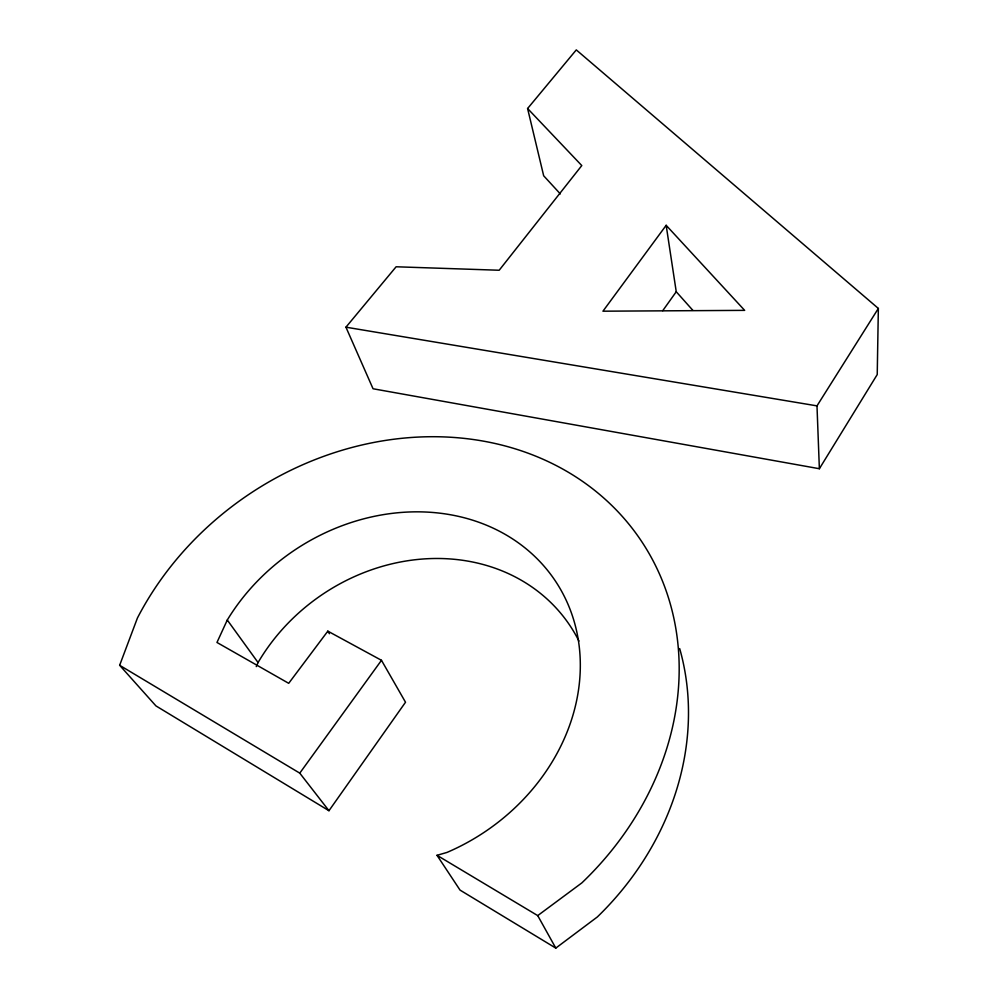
<?xml version="1.0" encoding="UTF-8"?>
<svg xmlns="http://www.w3.org/2000/svg" width="998" height="998" viewBox="0 0 998 998"><rect width="100%" height="100%" fill="white"/><g stroke="black" fill="none" stroke-linecap="round" stroke-linejoin="round"><path stroke-width="1.5" d="M878.352 308.432L877.23 374.562L819.37 468.723L373.04 388.758L345.944 327.182L396.119 266.778L499.187 270.246L581.784 165.568L527.593 108.52L576.283 49.9L878.352 308.432L816.988 405.874L819.37 468.723M119.648 665.292L137.45 617.962A299.537 256.623 -33.7 0 1 568.972 472.64A299.537 256.623 -33.7 0 1 581.834 882.906L537.722 915.603L437.012 855.311L446.954 852.442A198.889 169.972 -33.3 0 0 540.005 561.712A198.889 169.972 -33.3 0 0 227.282 620.02L216.965 642.462L288.709 683.318L327.831 631.148L381.473 660.302L405.512 702.23L328.966 810.713L155.938 705.898L119.648 665.292L299.774 773.138L328.966 810.713M256.274 666.614L258.058 662.547A188.822 164.396 -35 0 1 424.325 558.905A188.822 164.396 -35 0 1 578.94 641.04M662.734 310.69L676.245 291.74L666.165 225.311L602.954 311.189L744.658 310.366L666.165 225.311M299.774 773.138L381.473 660.302M437.012 855.311L460.028 890.091L555.799 948.1L597.303 916.987A284.268 248.028 -35.5 0 0 679.675 648.563M345.944 327.182L816.988 405.874M560.327 193.911L543.673 175.785L527.593 108.52M676.245 291.74L692.837 310.328M227.282 620.02L258.058 662.547M327.831 631.148L329.415 633.73M537.722 915.603L555.799 948.1"/></g></svg>
